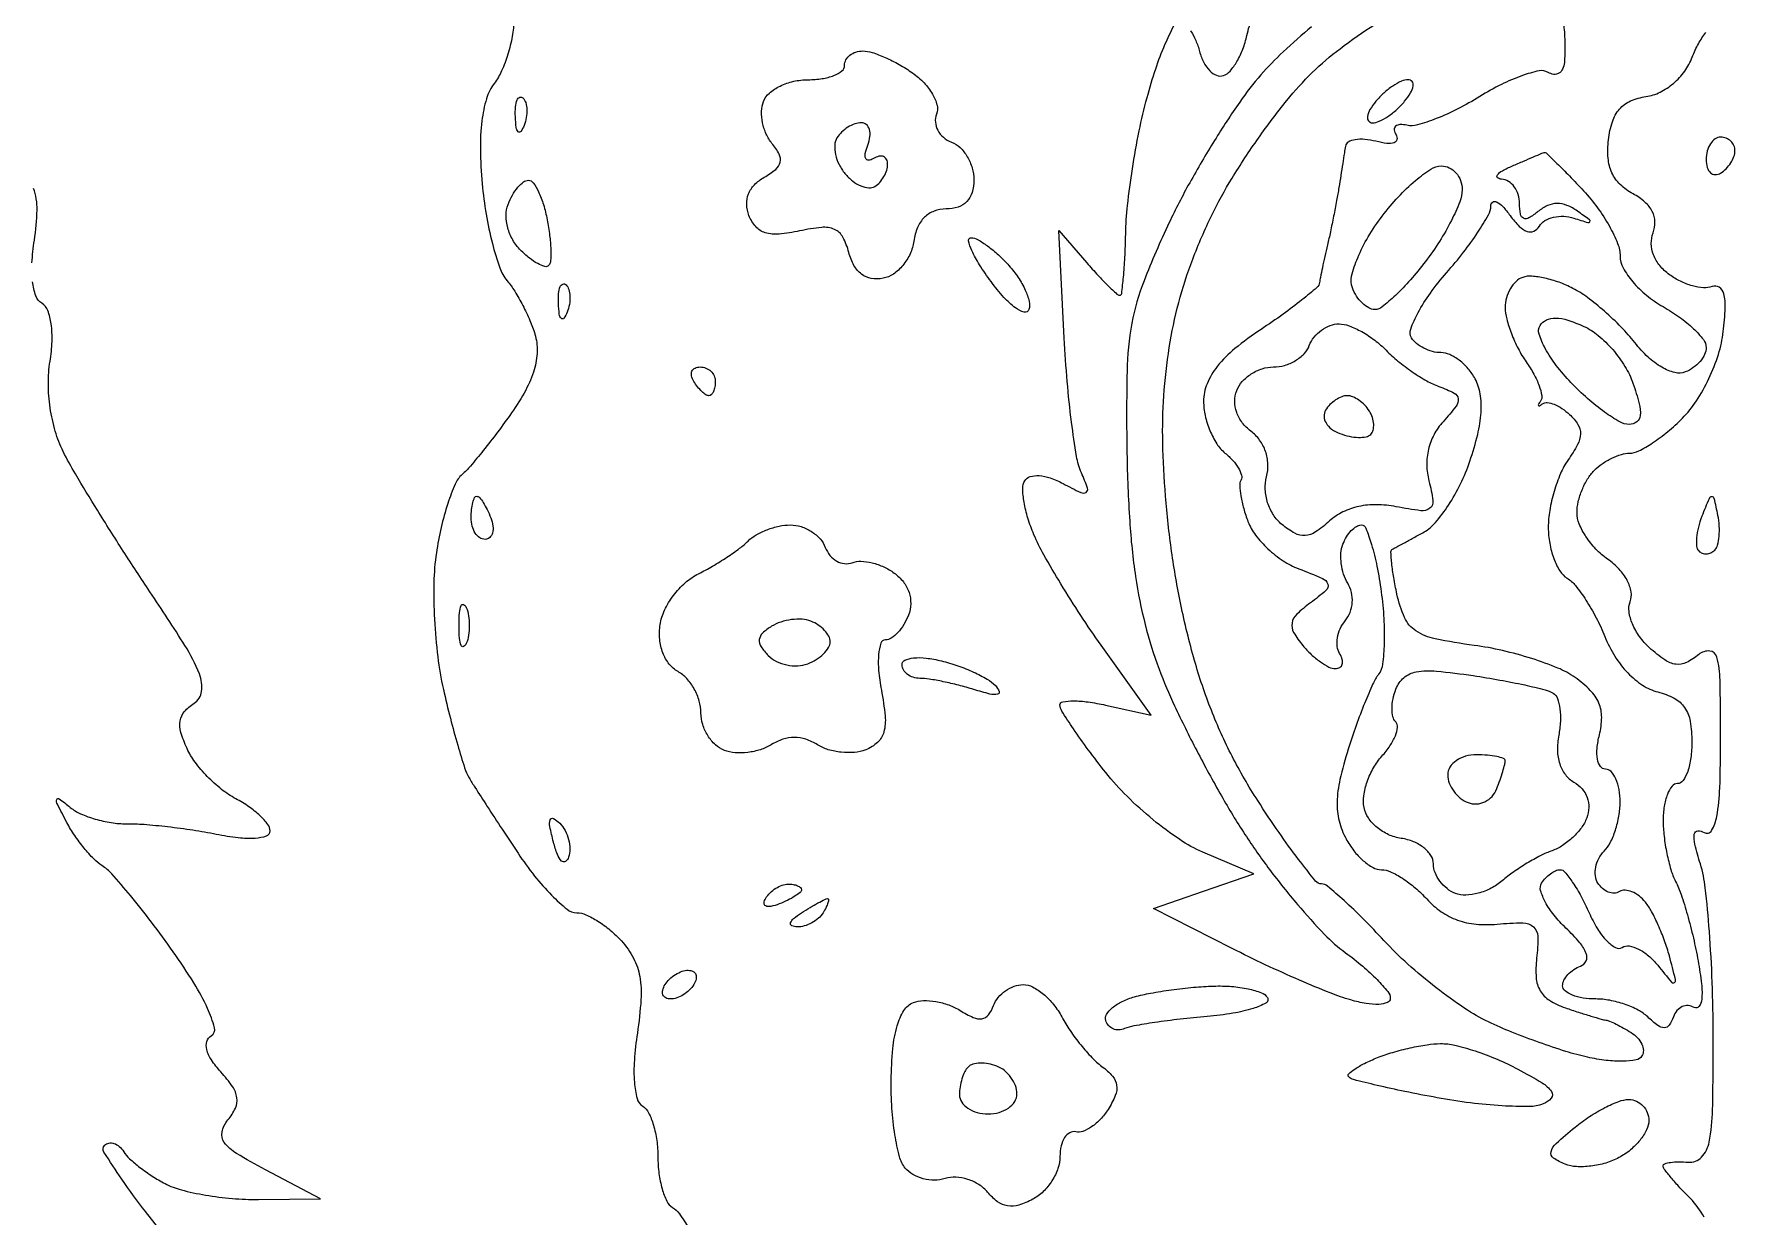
# Model space of a CAD drawing. Extents: x 0 to 102, y 0 to 135.
# Drawn here: x 61.47 to 71.49, y 63.18 to 70.15 of the extents above; entities that cross this region are included whole.
import ezdxf

# ---------------------------------------------------------------- set-up
doc = ezdxf.new("R2010")
doc.units = 0
doc.header["$MEASUREMENT"] = 0

msp = doc.modelspace()

# ---------------------------------------------------------------- linework, layer by layer
for points in [[(68.280007, 70.167281, -0.048686), (68.310579, 70.111431, -0.036959), (68.333192, 70.045341, 0.054313), (68.357491, 69.981616, 0.077463), (68.39298, 69.932679, 0.100703), (68.43362, 69.905585, 0.178967), (68.473322, 69.90427, 0.134052), (68.512852, 69.930601, 0.046617), (68.55317, 69.986657, 0.042263), (68.588125, 70.059787, 0.038007), (68.611773, 70.140379, -0.052509), (68.646582, 70.247433, -0.012795)], [(64.293309, 70.232056, -0.041367), (64.28409, 70.134904, -0.030196), (64.25855, 70.029479, -0.030757), (64.221852, 69.931845, -0.05715), (64.178759, 69.859169, 0.09042), (64.132364, 69.767618, 0.042148), (64.105252, 69.636858, 0.033853), (64.096492, 69.470222, 0.018815), (64.107231, 69.266969, 0.019208), (64.130498, 69.087352, 0.021043), (64.167003, 68.915504, 0.021036), (64.210309, 68.772191, 0.090938), (64.254074, 68.6952, -0.035724), (64.299008, 68.633164, -0.018883), (64.346059, 68.550542, -0.018696), (64.38804, 68.461951, -0.027388), (64.417643, 68.380948, -0.082139), (64.430949, 68.280502, -0.06428), (64.413339, 68.171785, -0.052285), (64.363475, 68.051657, -0.028941), (64.279599, 67.916613, -0.007659), (64.197885, 67.804297, -0.007933), (64.113698, 67.695859, -0.007705), (64.037934, 67.604328, -0.033617), (63.988799, 67.554065, 0.108788), (63.948262, 67.497824, 0.022574), (63.90477, 67.383205, 0.022719), (63.865584, 67.242762, 0.019721), (63.83713, 67.092568, 0.032384), (63.822585, 66.917832, 0.017385), (63.826148, 66.701409, 0.017244), (63.845168, 66.480058, 0.025802), (63.878341, 66.288868, 0.006783), (63.919541, 66.11826, 0.008209), (63.96298, 65.95941, 0.007114), (64.003528, 65.827198, 0.05449), (64.03001, 65.768005, 0.01012), (64.063887, 65.712725, 0.001389), (64.137146, 65.599135, 0.001595), (64.224735, 65.465089, 0.001348), (64.318211, 65.323855, 0.020656), (64.415952, 65.189425, 0.027208), (64.516383, 65.075923, 0.026803), (64.607169, 64.993289, 0.1729), (64.664649, 64.9728, -0.104664), (64.718307, 64.961444, -0.036473), (64.788359, 64.924074, -0.034322), (64.86173, 64.8704, -0.033772), (64.927492, 64.806924, -0.061848), (64.998626, 64.705585, -0.079544), (65.035431, 64.598039, -0.059607), (65.042518, 64.46163, -0.020424), (65.021145, 64.264525, 0.019417), (65.00347, 64.104519, 0.036441), (65.003685, 63.974471, 0.045256), (65.019599, 63.878878, 0.19279), (65.053341, 63.833208, -0.140828), (65.087489, 63.795615, -0.042269), (65.115956, 63.72289, -0.038664), (65.135466, 63.631948, -0.033522), (65.142, 63.5346, 0.032498), (65.148326, 63.437377, 0.037928), (65.167228, 63.346815, 0.041365), (65.194787, 63.274534, 0.143543), (65.227882, 63.237708, -0.09975), (65.268503, 63.199681, -0.019169), (65.324168, 63.114942, -0.019725)], [(68.992791, 70.191042, 0.015073), (68.825959, 70.043931, 0.024369), (68.694336, 69.907991, 0.028773), (68.569287, 69.747863, 0.012472), (68.420986, 69.521769, 0.012294), (68.274809, 69.272858, 0.015973), (68.153983, 69.037607, 0.017076), (68.005799, 68.695152, 0.048276), (67.934434, 68.44486, 0.040361), (67.905854, 68.161725, 0.009225), (67.905145, 67.68, 0.011659), (67.921303, 67.279211, 0.021123), (67.955973, 66.952897, 0.024843), (68.01246, 66.671004, 0.028017), (68.094987, 66.407453, 0.019765), (68.185919, 66.191782, 0.010096), (68.31606, 65.928264, 0.010016), (68.461315, 65.661707, 0.014814), (68.600148, 65.434553, 0.016757), (68.745446, 65.22743, 0.014878), (68.909953, 65.021906, 0.015108), (69.069113, 64.845825, 0.043571), (69.192855, 64.737617, -0.017473), (69.293864, 64.658186, -0.023509), (69.379125, 64.579021, -0.021751), (69.442154, 64.508868, -0.173835), (69.4566, 64.468573, -0.31251), (69.439495, 64.443878, -0.080111), (69.389218, 64.433721, -0.052202), (69.314226, 64.438591, -0.027542), (69.223171, 64.459358, -0.025269), (69.102855, 64.500546, -0.007339), (68.921858, 64.576012, -0.007358), (68.720187, 64.667146, -0.007802), (68.525221, 64.762469), (68.0607, 64.998633), (68.3568, 65.100781), (68.6529, 65.202928), (68.351385, 65.330773, -0.048082), (68.216569, 65.40392, -0.02338), (68.059264, 65.521031, -0.022943), (67.905601, 65.659264, -0.030629), (67.780335, 65.798933, -0.007715), (67.677072, 65.933529, -0.011021), (67.589976, 66.056318, -0.007163), (67.521379, 66.160885, -0.142518), (67.5108, 66.197246, -0.369862), (67.527031, 66.216187, -0.039323), (67.589605, 66.220899, -0.033731), (67.6762, 66.21475, -0.019474), (67.779073, 66.196321), (68.047346, 66.137399), (67.75344, 66.549149, -0.009601), (67.633412, 66.72432, -0.008643), (67.515805, 66.910151, -0.008697), (67.416138, 67.080428, -0.026898), (67.357192, 67.19989, -0.026798), (67.32158, 67.297141, -0.032379), (67.299163, 67.391732, -0.034146), (67.291162, 67.471714, -0.147304), (67.303359, 67.517368, -0.182644), (67.335595, 67.542176, -0.091826), (67.387372, 67.547972, -0.066653), (67.453827, 67.53417, -0.038397), (67.528762, 67.501187, 0.010004), (67.633006, 67.448052, 0.250028), (67.664105, 67.449254, 0.361771), (67.673007, 67.4738, 0.015958), (67.637002, 67.564408, -0.061672), (67.608425, 67.661241, -0.00924), (67.579004, 67.862304, -0.010264), (67.553398, 68.102296, -0.008695), (67.535968, 68.3568), (67.503589, 68.9913), (67.668805, 68.80095, 0.008033), (67.734198, 68.72801, 0.011956), (67.793931, 68.666515, 0.0071), (67.845416, 68.617404, 0.189111), (67.862761, 68.6106, 0.379166), (67.874461, 68.620962, 0.00604), (67.884889, 68.716218, 0.012415), (67.893276, 68.83229, 0.007493), (67.897733, 68.97015, -0.023212), (67.908544, 69.139505, -0.011266), (67.93725, 69.354551, -0.011148), (67.977257, 69.577542, -0.015773), (68.023504, 69.77385, -0.014261), (68.074563, 69.944065, -0.02204), (68.129224, 70.087531, -0.017925), (68.181429, 70.197296, -0.279723)], [(70.478115, 70.19685, -0.017802), (70.482664, 70.148358, -0.010202), (70.484869, 70.089633, -0.010182), (70.484677, 70.030431, -0.016669), (70.481824, 69.980357, -0.087443), (70.471457, 69.942115, -0.149276), (70.44944, 69.917784, -0.164196), (70.419251, 69.911241, -0.110829), (70.385657, 69.922854, 0.194287), (70.333311, 69.931827, 0.031548), (70.23208, 69.903037, 0.030818), (70.111004, 69.851593, 0.022745), (69.983807, 69.780632, -0.020337), (69.85456, 69.707709, -0.024385), (69.727281, 69.650217, -0.024185), (69.617297, 69.612896, -0.126248), (69.55386, 69.611144, 0.060721), (69.51362, 69.615273, 0.178998), (69.488132, 69.605291, 0.247187), (69.480169, 69.584047, 0.107292), (69.490527, 69.554748, -0.190357), (69.495561, 69.526665, -0.271573), (69.47909, 69.508232, -0.109452), (69.436511, 69.504252, -0.032747), (69.372117, 69.516657, 0.040395), (69.306481, 69.528264, 0.063621), (69.249365, 69.526391, 0.088414), (69.208945, 69.512264, 0.232033), (69.192003, 69.487617, -0.001921), (69.186087, 69.448487, -0.000511), (69.176349, 69.386134, -0.000518), (69.165131, 69.315256, -0.000534), (69.153876, 69.2451, -0.005734), (69.140527, 69.168081, -0.003331), (69.122823, 69.0759, -0.003329), (69.103847, 68.983733, -0.005607), (69.086545, 68.9067, 0.002976), (69.070757, 68.838093, 0.003337), (69.056394, 68.771866, 0.003067), (69.044889, 68.715331, 0.017819), (69.040073, 68.685292, -0.186395), (69.024288, 68.655834, -0.008784), (68.936096, 68.582637, -0.013465), (68.82533, 68.498737, -0.009181), (68.6952, 68.409142, 0.024943), (68.54122, 68.295813, 0.053229), (68.437435, 68.190919, 0.070706), (68.37736, 68.088983, 0.098156), (68.3568, 67.985258, 0.055011), (68.366095, 67.901033, 0.043138), (68.393803, 67.81334, 0.044432), (68.434508, 67.735359, 0.077201), (68.482769, 67.680773, -0.035504), (68.528694, 67.636798, -0.04956), (68.5625, 67.591116, -0.060436), (68.580561, 67.550377, -0.20919), (68.577302, 67.522364, 0.147196), (68.569487, 67.489865, 0.027269), (68.576367, 67.428046, 0.027156), (68.59285, 67.354217, 0.021839), (68.618262, 67.27692, 0.072713), (68.662447, 67.197268, 0.042602), (68.735865, 67.116343, 0.041612), (68.825011, 67.046342, 0.054849), (68.916951, 66.999302, -0.01091), (69.056854, 66.942588, -0.211501), (69.087886, 66.909076, -0.305821), (69.077706, 66.871333, -0.020601), (68.985866, 66.798188, 0.032426), (68.905235, 66.730795, 0.159977), (68.877601, 66.679298, 0.177155), (68.887306, 66.624552, 0.041678), (68.941402, 66.547055, 0.031445), (68.990456, 66.494987, 0.034067), (69.044424, 66.450966, 0.036311), (69.09543, 66.420146, 0.118281), (69.133552, 66.411, 0.136853), (69.159215, 66.418158, 0.190885), (69.173479, 66.43694, 0.140378), (69.173289, 66.465499, 0.067102), (69.15821, 66.499306, -0.110802), (69.143832, 66.540891, -0.069781), (69.145234, 66.592481, -0.0647), (69.161479, 66.6458, -0.067044), (69.190677, 66.692493, 0.081732), (69.219897, 66.742405, 0.074724), (69.232755, 66.80063, 0.074622), (69.227937, 66.860135, 0.081132), (69.205788, 66.913766, -0.061482), (69.181474, 66.966675, -0.046273), (69.16777, 67.029284, -0.047178), (69.16598, 67.091627, -0.07535), (69.177378, 67.143578, -0.045855), (69.198772, 67.18697, -0.052358), (69.226932, 67.223682, -0.059768), (69.257263, 67.248842, -0.144255), (69.284952, 67.257, -0.308768), (69.312722, 67.238044, -0.020355), (69.346014, 67.141531, -0.023806), (69.377601, 67.014579, -0.015011), (69.40288, 66.863914, -0.018897), (69.418417, 66.706571, -0.023159), (69.420534, 66.558871, -0.022512), (69.411127, 66.436943, -0.130097), (69.387318, 66.377464, 0.053586), (69.353889, 66.320726, 0.009988), (69.306154, 66.209495, 0.010598), (69.255486, 66.076585, 0.009505), (69.208527, 65.93676, 0.019823), (69.159925, 65.757924, 0.050676), (69.143281, 65.624869, 0.066482), (69.155455, 65.514211, 0.062342), (69.196265, 65.40801, 0.043694), (69.241611, 65.338606, 0.046853), (69.297384, 65.279889, 0.051917), (69.354741, 65.239483, 0.128191), (69.404165, 65.2266, -0.108435), (69.457414, 65.214914, -0.035426), (69.528272, 65.17594, -0.033382), (69.603151, 65.120138, -0.032025), (69.671051, 65.054139, 0.057485), (69.756148, 64.979444, 0.065806), (69.85239, 64.930056, 0.06291), (69.961813, 64.905926, 0.046385), (70.086013, 64.906089, -0.021444), (70.236954, 64.913814, -0.182128), (70.299582, 64.890807, -0.215717), (70.325608, 64.834578, -0.031144), (70.318655, 64.705168, 0.045459), (70.315811, 64.591889, 0.115383), (70.33963, 64.513645, 0.123662), (70.394371, 64.457343, 0.05629), (70.487855, 64.413227, 0.003776), (70.565792, 64.38732, 0.004762), (70.638314, 64.364582, 0.003815), (70.699398, 64.346574, 0.037722), (70.7256, 64.341163, -0.068533), (70.748463, 64.334957, -0.013736), (70.786944, 64.317336, -0.014279), (70.830913, 64.294141, -0.012898), (70.87503, 64.267709, -0.062861), (70.912766, 64.236492, -0.080249), (70.937992, 64.199137, -0.096915), (70.947184, 64.161669, -0.15137), (70.938931, 64.129762, -0.212805), (70.904889, 64.106579, -0.038759), (70.827116, 64.098695, -0.035707), (70.72812, 64.103433, -0.02566), (70.618991, 64.122224, -0.019972), (70.490985, 64.156518, -0.010214), (70.333203, 64.209179, -0.010133), (70.172611, 64.270144, -0.014996), (70.034667, 64.330604, -0.036944), (69.894864, 64.410079, -0.01757), (69.726988, 64.531431, -0.017308), (69.559569, 64.671207, -0.023491), (69.419217, 64.809288, 0.008954), (69.296912, 64.936818, 0.013012), (69.18417, 65.044483, 0.008556), (69.087294, 65.129321, 0.174181), (69.05134, 65.14274, -0.223019), (69.016797, 65.159476, -0.006845), (68.916221, 65.287192, -0.012252), (68.800978, 65.445623, -0.008027), (68.675671, 65.633453, -0.024278), (68.524856, 65.894597, -0.025363), (68.402462, 66.165418, -0.024144), (68.303322, 66.459195, -0.018317), (68.222297, 66.789488, -0.016376), (68.168592, 67.100154, -0.014388), (68.132565, 67.427377, -0.014798), (68.116356, 67.743134, -0.022336), (68.12268, 68.018412, -0.022164), (68.154517, 68.301587, -0.025848), (68.210403, 68.566436, -0.025944), (68.293103, 68.823264, -0.022641), (68.405318, 69.082387, -0.024065), (68.524208, 69.298949, -0.015984), (68.680053, 69.535703, -0.016105), (68.846511, 69.756345, -0.030007), (68.997232, 69.9219, -0.030939), (69.160484, 70.062336, -0.02014), (69.364649, 70.204508, -0.020263)], [(71.305163, 63.179637, 0.075955), (71.224206, 63.289794, -0.009556), (71.16283, 63.353562, -0.013658), (71.111061, 63.412604, -0.009515), (71.070689, 63.463195, -0.165098), (71.064, 63.4829, -0.329506), (71.072917, 63.494962, -0.038942), (71.10749, 63.502684, -0.034454), (71.155297, 63.506181, -0.020837), (71.21205, 63.50405, 0.227439), (71.289585, 63.533951, 0.14145), (71.334986, 63.622358, 0.043906), (71.355284, 63.813799, 0.004877), (71.358856, 64.2537, 0.008793), (71.352908, 64.563187, 0.009585), (71.336081, 64.863486, 0.009123), (71.312091, 65.119615, 0.045888), (71.283068, 65.260368, -0.013526), (71.251145, 65.376616, -0.090543), (71.247544, 65.436193, -0.359886), (71.267471, 65.45512, -0.156848), (71.305462, 65.445726, 0.422644), (71.349465, 65.456782, 0.087644), (71.379961, 65.540317, 0.035457), (71.397652, 65.7093, 0.008357), (71.4024, 65.993366, 0.004952), (71.398929, 66.343822, 0.057885), (71.380489, 66.479128, 0.319589), (71.33845, 66.514613, 0.19624), (71.273913, 66.494283, -0.058406), (71.200644, 66.446693, -0.15008), (71.138958, 66.436647, -0.119593), (71.07326, 66.462475, -0.030745), (70.983518, 66.534173, -0.052834), (70.925139, 66.599452, -0.056341), (70.883188, 66.674183, -0.063149), (70.862893, 66.746713, -0.128985), (70.869327, 66.805044, 0.135721), (70.874955, 66.863112, 0.07852), (70.852069, 66.929947, 0.066361), (70.804249, 66.997052, 0.052075), (70.736722, 67.055692, -0.049304), (70.667737, 67.114932, -0.045109), (70.609369, 67.188216, -0.048032), (70.569379, 67.263841, -0.09792), (70.5564, 67.329477, -0.057926), (70.563828, 67.39338, -0.038941), (70.586222, 67.463458, -0.039075), (70.619039, 67.528832, -0.060585), (70.65792, 67.57848, -0.045622), (70.704593, 67.617333, -0.037097), (70.760796, 67.650179, -0.038447), (70.817593, 67.672724, -0.075395), (70.865575, 67.68, 0.118612), (70.919647, 67.69301, 0.027666), (71.000861, 67.740329, 0.027014), (71.090668, 67.806761, 0.023627), (71.177084, 67.885375, 0.051803), (71.259949, 67.987452, 0.034305), (71.333682, 68.119335, 0.034048), (71.389419, 68.261712, 0.047246), (71.418051, 68.395626, 0.017449), (71.429442, 68.535388, 0.072957), (71.421104, 68.619144, 0.190617), (71.394, 68.656982, 0.239132), (71.351645, 68.661362, -0.111203), (71.301899, 68.654102, -0.048656), (71.235878, 68.665695, -0.044886), (71.165282, 68.69233, -0.045254), (71.100777, 68.731077, -0.064377), (71.04427, 68.784779, -0.077972), (71.007554, 68.847927, -0.085393), (70.994044, 68.914357, -0.099496), (71.004804, 68.977776, 0.10018), (71.015685, 69.042439, 0.111165), (70.999767, 69.103655, 0.095031), (70.956179, 69.159206, 0.056208), (70.886579, 69.2072, -0.069037), (70.810899, 69.262293, -0.094474), (70.762364, 69.330958, -0.086486), (70.739882, 69.417427, -0.049251), (70.74168, 69.52574, -0.04973), (70.764869, 69.632237, -0.100688), (70.806907, 69.706608, -0.110629), (70.871632, 69.754324, -0.068626), (70.962808, 69.780331, 0.079995), (71.045573, 69.805977, 0.061553), (71.12464, 69.858127, 0.059778), (71.190814, 69.929825, 0.065749), (71.235664, 70.012981, -0.034517), (71.271876, 70.091457, -0.043845), (71.316181, 70.157776, -0.050091)], [(61.454927, 68.801, -0.025475), (61.469261, 68.933665, 0.034939), (61.485184, 69.112688, 0.09145), (61.464251, 69.239557, 0.080982)], [(62.301951, 62.995399, -0.009589), (62.125089, 63.212176, -0.015677), (61.984656, 63.403248, -0.009458), (61.879056, 63.563188, -0.350935), (61.883551, 63.603751, -0.153297), (61.90832, 63.616683, -0.126455), (61.938163, 63.614452, -0.100032), (61.968807, 63.596677, -0.067579), (61.99525, 63.565965, 0.063301), (62.030333, 63.524508, 0.021277), (62.091094, 63.473382, 0.020779), (62.163829, 63.421961, 0.022336), (62.238888, 63.378065, 0.057618), (62.334927, 63.340881, 0.021461), (62.476647, 63.31047, 0.020929), (62.635447, 63.290255, 0.023755), (62.788788, 63.284539), (63.1539, 63.288278), (62.830561, 63.458884, -0.0146), (62.66041, 63.555115, -0.09586), (62.588069, 63.620514, -0.219497), (62.574811, 63.681965, -0.11882), (62.609587, 63.752832, 0.064745), (62.653503, 63.822351, 0.146205), (62.662339, 63.883395, 0.115234), (62.636489, 63.948865, 0.032524), (62.567865, 64.035388, -0.035182), (62.512229, 64.106306, -0.084127), (62.484614, 64.166992, -0.137602), (62.485296, 64.21466, -0.184405), (62.511307, 64.248699, 0.332674), (62.529953, 64.296081, 0.039676), (62.489201, 64.408871, 0.032255), (62.408627, 64.559744, 0.015288), (62.286735, 64.743547, 0.008291), (62.159375, 64.917226, 0.010247), (62.034799, 65.074532, 0.008772), (61.925688, 65.20203, 0.071786), (61.867354, 65.251373, -0.059055), (61.81924, 65.290021, -0.023119), (61.762363, 65.353595, -0.022499), (61.706553, 65.428766, -0.026033), (61.660587, 65.505173, -0.0047), (61.60451, 65.61285, -0.175349), (61.601165, 65.639778, -0.541429), (61.615002, 65.644903, -0.012526), (61.680699, 65.593619, 0.067904), (61.741653, 65.556058, 0.033509), (61.827295, 65.524829, 0.032494), (61.922049, 65.503868, 0.040706), (62.0118, 65.497452, -0.022063), (62.115008, 65.493928, -0.009078), (62.254364, 65.480452, -0.008961), (62.403597, 65.460565, -0.011372), (62.54055, 65.436613, 0.020003), (62.670051, 65.416261, 0.043498), (62.770555, 65.413352, 0.065422), (62.836822, 65.426004, 0.323494), (62.8578, 65.455035, 0.166335), (62.844638, 65.493504, 0.039578), (62.798417, 65.544286, 0.036435), (62.733032, 65.597206, 0.029056), (62.655645, 65.644599, -0.045544), (62.572001, 65.699689, -0.031359), (62.487844, 65.77594, -0.031699), (62.415543, 65.860299, -0.054473), (62.368286, 65.939791, -0.036071), (62.332829, 66.035316, -0.110029), (62.328422, 66.103941, -0.139973), (62.353503, 66.158174, -0.074318), (62.41003, 66.206869, 0.225279), (62.454463, 66.276978, 0.125296), (62.441318, 66.37947, 0.04654), (62.356215, 66.54706, 0.006955), (62.149862, 66.864236, -0.004535), (61.992588, 67.103435, -0.004574), (61.840134, 67.344768, -0.004465), (61.711147, 67.557371, -0.018418), (61.639078, 67.689426, -0.045323), (61.592362, 67.809106, -0.034137), (61.562445, 67.947216, -0.033917), (61.551445, 68.08929, -0.042609), (61.561429, 68.220907, 0.030235), (61.573247, 68.338196, 0.044973), (61.568102, 68.441194, 0.05439), (61.548004, 68.520409, 0.166534), (61.513341, 68.562651, -0.171052), (61.4777, 68.606869, -0.055386), (61.458347, 68.689928, -0.043763)]]:
    msp.add_lwpolyline(points, format="xyb")
for points in [[(66.349876, 70.0488, -0.079234), (66.403833, 70.040196, -0.024913), (66.480396, 70.010843, -0.024189), (66.563868, 69.969041, -0.024597), (66.642432, 69.919585, -0.049423), (66.709771, 69.861731, -0.059244), (66.759909, 69.794937, -0.069667), (66.786454, 69.729701, -0.154651), (66.783294, 69.676702, 0.115168), (66.776778, 69.62946, 0.10042), (66.791194, 69.581571, 0.093475), (66.824426, 69.540392, 0.084951), (66.871438, 69.512472, -0.101017), (66.921822, 69.480337, -0.066816), (66.964495, 69.42628, -0.063427), (66.993358, 69.359533, -0.070479), (67.0032, 69.290055, -0.069669), (66.992767, 69.215543, -0.121011), (66.961951, 69.161606, -0.125453), (66.910577, 69.129306, -0.078074), (66.839884, 69.1182, 0.089066), (66.768903, 69.105455, 0.107359), (66.711947, 69.06901, 0.098114), (66.671737, 69.009225, 0.063775), (66.649534, 68.928714, -0.071712), (66.627678, 68.854084, -0.065881), (66.58519, 68.786262, -0.069673), (66.529365, 68.735242, -0.1036), (66.468454, 68.709856, -0.089949), (66.399257, 68.709234, -0.119216), (66.341642, 68.73412, -0.106566), (66.29735, 68.785295, -0.061406), (66.267111, 68.861349, 0.058477), (66.231572, 68.952274, 0.168395), (66.182617, 68.997672, 0.129329), (66.106986, 69.009631, 0.028958), (65.976937, 68.98887, -0.030909), (65.856018, 68.97005, -0.09733), (65.774719, 68.978325, -0.137413), (65.718739, 69.014096, -0.090916), (65.67876, 69.079635, -0.083004), (65.665324, 69.145655, -0.103646), (65.67597, 69.207161, -0.09962), (65.710973, 69.260992, -0.071488), (65.768121, 69.304702, 0.043301), (65.836021, 69.350832, 0.166982), (65.862572, 69.393504, 0.179829), (65.856297, 69.441435, 0.051718), (65.814026, 69.504652, -0.068868), (65.779901, 69.559668, -0.054882), (65.758706, 69.626284, -0.056282), (65.752885, 69.693863, -0.085179), (65.76438, 69.751623, -0.124419), (65.798911, 69.800613, -0.064283), (65.861972, 69.842007, -0.057784), (65.942092, 69.870082, -0.055457), (66.027645, 69.8796, 0.037645), (66.109656, 69.885783, 0.056489), (66.178892, 69.904451, 0.074175), (66.226179, 69.931797, 0.228458), (66.2418, 69.9642, -0.126912), (66.250123, 69.996464, -0.100763), (66.273547, 70.023949, -0.089688), (66.308587, 70.042425, -0.07674)], [(69.561918, 69.8796, 0.108636), (69.522116, 69.870849, 0.039072), (69.471232, 69.842323, 0.036518), (69.418546, 69.801259, 0.035768), (69.372, 69.7527, 0.037052), (69.336929, 69.703435, 0.095981), (69.321913, 69.662704, 0.208269), (69.328447, 69.63699, 0.231849), (69.351282, 69.6258, 0.108636), (69.391084, 69.634551, 0.039072), (69.441968, 69.663077, 0.036518), (69.494654, 69.704141, 0.035768), (69.5412, 69.7527, 0.037052), (69.576271, 69.801965, 0.095981), (69.591287, 69.842696, 0.208269), (69.584753, 69.86841, 0.231849)], [(64.347113, 69.772087, -0.126455), (64.363461, 69.744429, -0.060344), (64.370158, 69.703372, -0.05415), (64.366992, 69.656203, -0.051402), (64.353791, 69.609938, -0.054073), (64.335048, 69.574687, -0.470617), (64.31963, 69.573228, -0.168741), (64.307674, 69.597911, -0.018894), (64.302679, 69.66105, -0.028489), (64.303609, 69.719947, -0.077125), (64.312976, 69.760554, -0.208169), (64.328597, 69.775997, -0.296942)], [(66.340444, 69.6258, 0.084952), (66.302495, 69.619305, 0.053421), (66.261797, 69.59986, 0.051822), (66.22466, 69.571273, 0.064501), (66.19721, 69.537494, 0.126035), (66.183829, 69.494668, 0.067904), (66.188472, 69.439213, 0.060791), (66.209365, 69.380254, 0.057748), (66.244103, 69.326926, 0.052347), (66.288479, 69.283595, 0.065773), (66.3378, 69.254196, 0.079511), (66.384323, 69.242442, 0.161985), (66.420586, 69.251024, 0.071561), (66.449284, 69.275023, 0.052871), (66.473565, 69.308618, 0.053302), (66.490059, 69.34619, 0.076944), (66.4956, 69.381986, 0.11601), (66.488989, 69.410094, 0.185558), (66.471033, 69.426551, 0.155631), (66.443944, 69.428346, 0.077892), (66.411969, 69.414899, -0.1144), (66.383426, 69.405257, -0.32948), (66.366527, 69.415355, -0.155351), (66.36389, 69.445457, -0.036408), (66.37872, 69.494506, 0.058803), (66.391497, 69.544767, 0.104158), (66.388259, 69.587232, 0.149288), (66.369994, 69.615108, 0.175353)], [(71.4024, 69.5412, 0.153634), (71.370135, 69.531046, 0.097988), (71.342651, 69.502456, 0.080552), (71.324106, 69.459738, 0.062283), (71.3178, 69.409307, 0.066118), (71.323998, 69.362639, 0.138808), (71.342651, 69.331517, 0.191142), (71.370282, 69.320568, 0.139169), (71.4024, 69.3297, 0.06081), (71.434761, 69.355605, 0.051032), (71.462149, 69.390011, 0.053229), (71.480799, 69.427281, 0.089642), (71.487, 69.461593, 0.105429), (71.480523, 69.491967, 0.099231), (71.462149, 69.517815, 0.096318), (71.434695, 69.535141, 0.092995)], [(70.362626, 69.450654, -0.277509), (70.374432, 69.448042, -0.002851), (70.438279, 69.386766, -0.008099), (70.511606, 69.313242, -0.005046), (70.595276, 69.224814, -0.029607), (70.677529, 69.124844, -0.029939), (70.747066, 69.016216, -0.031376), (70.795712, 68.914689, -0.096319), (70.8102, 68.84018, 0.127593), (70.828062, 68.771323, 0.049669), (70.884597, 68.689896, 0.044996), (70.966566, 68.609659, 0.041888), (71.063465, 68.543215, -0.026682), (71.160465, 68.480948, -0.033791), (71.242491, 68.413029, -0.035938), (71.300965, 68.348963, -0.167137), (71.317265, 68.302401, -0.112238), (71.308291, 68.261889, -0.066519), (71.28128, 68.220154, -0.061337), (71.241303, 68.183575, -0.063112), (71.194012, 68.158201, -0.155189), (71.132366, 68.154591, -0.069466), (71.056364, 68.185668, -0.056037), (70.974917, 68.246158, -0.038397), (70.89692, 68.331019, 0.026707), (70.816563, 68.422655, 0.019493), (70.718249, 68.515817, 0.019794), (70.617839, 68.597004, 0.040465), (70.53204, 68.650731, 0.032708), (70.451091, 68.686221, 0.032858), (70.366327, 68.710788, 0.034737), (70.289863, 68.722107, 0.100149), (70.236932, 68.715611, 0.111024), (70.197347, 68.691726, 0.070002), (70.163813, 68.649136, 0.064877), (70.141136, 68.595145, 0.067117), (70.1334, 68.537774, 0.064117), (70.142087, 68.470312, 0.028278), (70.169799, 68.384582, 0.027417), (70.20988, 68.29579, 0.033056), (70.257313, 68.217537, -0.027247), (70.30189, 68.145885, -0.037528), (70.333279, 68.076904, -0.041497), (70.349199, 68.019167, -0.20808), (70.341913, 67.987213, 0.019852), (70.328909, 67.967991, 0.307349), (70.329222, 67.960422, 0.384234), (70.335762, 67.9591, 0.023313), (70.353915, 67.971015, -0.189474), (70.381306, 67.978095, -0.064547), (70.421829, 67.967727, -0.053147), (70.468008, 67.943357, -0.039843), (70.513054, 67.907565, -0.064215), (70.561886, 67.848575, -0.150343), (70.576715, 67.793885, -0.114967), (70.55969, 67.730554, -0.029833), (70.504039, 67.640026, 0.051823), (70.459244, 67.55943, 0.029495), (70.421522, 67.454382, 0.029165), (70.395726, 67.342943, 0.042315), (70.3872, 67.24238, 0.043834), (70.395395, 67.149084, 0.045041), (70.419723, 67.059524, 0.049225), (70.455424, 66.986299, 0.118117), (70.497918, 66.943954, -0.087553), (70.547952, 66.89979, -0.02476), (70.608863, 66.815091, -0.024143), (70.669306, 66.710901, -0.023385), (70.720127, 66.600274, 0.043658), (70.779619, 66.483486, 0.051261), (70.85584, 66.385446, 0.056576), (70.942345, 66.313393, 0.084089), (71.032409, 66.273853, -0.060713), (71.129526, 66.236499, -0.121786), (71.190333, 66.18199, -0.108126), (71.223018, 66.10067, -0.041712), (71.2332, 65.978829, -0.03284), (71.227039, 65.885122, -0.050453), (71.208349, 65.80606, -0.065225), (71.181083, 65.75147, -0.249309), (71.1486, 65.7342, 0.230594), (71.11619, 65.718413, 0.073287), (71.088851, 65.670438, 0.055859), (71.070181, 65.600265, 0.037126), (71.064, 65.517138, 0.0287), (71.069374, 65.423596, 0.021699), (71.08558, 65.321982, 0.022114), (71.109254, 65.227605, 0.046545), (71.137465, 65.157588, -0.03843), (71.169681, 65.081222, -0.011734), (71.20663, 64.961318, -0.011671), (71.241843, 64.824622, -0.012503), (71.26976, 64.689522, -0.015581), (71.289931, 64.55387, -0.05091), (71.291265, 64.463254, -0.140661), (71.274875, 64.420555, -0.387398), (71.245821, 64.4151, 0.120749), (71.211251, 64.426297, 0.125181), (71.175923, 64.420009, 0.113162), (71.145258, 64.396668, 0.086096), (71.124101, 64.359977, -0.061551), (71.099109, 64.31129, -0.247399), (71.070524, 64.296097, -0.164896), (71.03291, 64.308702, -0.026524), (70.973055, 64.35945, 0.069026), (70.916074, 64.399995, 0.037155), (70.83673, 64.434136, 0.036167), (70.749103, 64.457424, 0.046898), (70.66638, 64.4652, -0.037989), (70.591866, 64.47087, -0.056905), (70.528958, 64.48798, -0.074755), (70.486019, 64.513052, -0.227054), (70.4718, 64.54275, -0.118546), (70.479623, 64.575283, -0.066634), (70.502864, 64.608889, -0.060587), (70.537114, 64.638425, -0.060016), (70.57755, 64.659003, 0.202423), (70.609754, 64.689021, 0.200133), (70.610904, 64.733224, 0.086497), (70.572857, 64.796464, 0.022674), (70.491074, 64.882596, -0.032276), (70.421069, 64.959216, -0.045007), (70.369758, 65.036545, -0.053291), (70.342137, 65.103856, -0.212226), (70.348017, 65.147043, -0.048691), (70.371195, 65.177477, -0.047101), (70.40006, 65.20323, -0.050896), (70.43, 65.220879, -0.108153), (70.456141, 65.2266, -0.223675), (70.485242, 65.212896, -0.0243), (70.530841, 65.151905, -0.026065), (70.580243, 65.06973, -0.018114), (70.627651, 64.972321, 0.033125), (70.676794, 64.878601, 0.054376), (70.731503, 64.807791, 0.075675), (70.783145, 64.768265, 0.270251), (70.823132, 64.769292, -0.181754), (70.86414, 64.777349, -0.075598), (70.918608, 64.75951, -0.061003), (70.977507, 64.720137, -0.045845), (71.031709, 64.664022, 0.00418), (71.113632, 64.563702, 0.409052), (71.130302, 64.562011, 0.294582), (71.136617, 64.580919, 0.003197), (71.100326, 64.719, 0.021174), (71.072341, 64.807661, 0.017722), (71.03542, 64.899162, 0.018087), (70.99563, 64.980465, 0.045858), (70.95946, 65.035319, 0.057485), (70.922255, 65.072223, 0.070392), (70.879936, 65.096789, 0.08395), (70.839209, 65.105806, 0.152148), (70.80646, 65.097389, -0.133937), (70.775636, 65.088281, -0.10047), (70.740662, 65.094619, -0.087321), (70.70684, 65.11553, -0.072447), (70.679597, 65.147991, -0.109071), (70.66465, 65.19075, -0.077916), (70.666507, 65.241577, -0.073085), (70.684403, 65.292504, -0.075531), (70.716051, 65.335491, 0.079872), (70.75218, 65.385462, 0.037863), (70.782544, 65.459142, 0.03628), (70.803258, 65.542814, 0.042563), (70.8102, 65.62422, 0.042373), (70.803876, 65.698714, 0.062), (70.784875, 65.761642, 0.081424), (70.756954, 65.804301, 0.210203), (70.723988, 65.8188, -0.248735), (70.694545, 65.834413, -0.105774), (70.677269, 65.87706, -0.06809), (70.674791, 65.941983, -0.037037), (70.688464, 66.020757, 0.058967), (70.701759, 66.123964, 0.10327), (70.685091, 66.208129, 0.095297), (70.634773, 66.283065, 0.044638), (70.545086, 66.358643, 0.054908), (70.442996, 66.414588, 0.020934), (70.290394, 66.470247, 0.020432), (70.118118, 66.517374, 0.023574), (69.950568, 66.547694, -0.016963), (69.720848, 66.586136, -0.09705), (69.607226, 66.633269, -0.14167), (69.541205, 66.711238, -0.05128), (69.495307, 66.850357, -0.011645), (69.47641, 66.947094, -0.018293), (69.465177, 67.031032, -0.012835), (69.460367, 67.098857, -0.292613), (69.469699, 67.114999, 0.004705), (69.488426, 67.124908, 0.000401), (69.536231, 67.150831, 0.000531), (69.593199, 67.18186, 0.000411), (69.655185, 67.215773, 0.092082), (69.723092, 67.271262, 0.031739), (69.798977, 67.373484, 0.030275), (69.870173, 67.499399, 0.030748), (69.925229, 67.632352, 0.023129), (69.971315, 67.789727, 0.043694), (69.991232, 67.920361, 0.055153), (69.986221, 68.028659, 0.083939), (69.956318, 68.117728, 0.054536), (69.915866, 68.176811, 0.051963), (69.862996, 68.226824, 0.056093), (69.806296, 68.260945, 0.107831), (69.754716, 68.2722, -0.064985), (69.70523, 68.278659, -0.051913), (69.654905, 68.297792, -0.053432), (69.611301, 68.325975, -0.084364), (69.581942, 68.359321, -0.230479), (69.576729, 68.411002, -0.035335), (69.620393, 68.507953, -0.033438), (69.692648, 68.623035, -0.023262), (69.788449, 68.742964, 0.015088), (69.888143, 68.863667, 0.01917), (69.972322, 68.98112, 0.017452), (70.034491, 69.082837, 0.129139), (70.0488, 69.137313, -0.240218), (70.059778, 69.158845, -0.281851), (70.082283, 69.160611, -0.089546), (70.118837, 69.132839, -0.027779), (70.162786, 69.079253, 0.035439), (70.21641, 69.015875, 0.113166), (70.262693, 68.986055, 0.198826), (70.301858, 68.987841, 0.145805), (70.334696, 69.017089, -0.121983), (70.367735, 69.049413, -0.076102), (70.418298, 69.069595, -0.06874), (70.478068, 69.075025, -0.065975), (70.537959, 69.064225, 0.004134), (70.621076, 69.038339, 0.361427), (70.632282, 69.043077, 0.369465), (70.629535, 69.054774, 0.004191), (70.559237, 69.10538, 0.057812), (70.496902, 69.13944, 0.099021), (70.438889, 69.150427, 0.103454), (70.382889, 69.138116, 0.067641), (70.326587, 69.103002, -0.037108), (70.273556, 69.065259, -0.243108), (70.241996, 69.063129, -0.255421), (70.223053, 69.087481, -0.040256), (70.218, 69.150141, 0.074788), (70.210044, 69.203033, 0.084569), (70.186936, 69.248827, 0.094614), (70.152598, 69.280565, 0.125967), (70.11225, 69.293346, -0.160542), (70.088902, 69.302524, -0.410092), (70.087267, 69.318903, -0.099298), (70.116793, 69.343474, -0.022562), (70.1757, 69.372, -0.000775), (70.241815, 69.400289, -0.001117), (70.300405, 69.425097, -0.000578), (70.350151, 69.445961, -0.018084)], [(69.757005, 69.372, -0.113493), (69.803771, 69.361246, -0.100277), (69.843588, 69.330856, -0.093988), (69.870305, 69.285419, -0.086246), (69.8796, 69.231935, -0.09453), (69.865822, 69.15971, -0.023694), (69.816207, 69.049903, -0.023346), (69.746398, 68.927536, -0.021624), (69.663795, 68.808935, -0.017204), (69.575088, 68.700578, -0.023048), (69.487016, 68.609112, -0.021235), (69.409216, 68.54146, -0.169929), (69.365039, 68.526, -0.129875), (69.32969, 68.53534, -0.063226), (69.292054, 68.56353, -0.056324), (69.257976, 68.604898, -0.052587), (69.233062, 68.653763, -0.153214), (69.228774, 68.722466, -0.038241), (69.264388, 68.830602, -0.0354), (69.326414, 68.954118, -0.028871), (69.409223, 69.076763, -0.024223), (69.50443, 69.189788, -0.029623), (69.604274, 69.285274, -0.030531), (69.695477, 69.35358, -0.146479)], [(64.379789, 69.2874, -0.244288), (64.408028, 69.272727, -0.042381), (64.439308, 69.219059, -0.037714), (64.468264, 69.143869, -0.02561), (64.490167, 69.05475, -0.016963), (64.504596, 68.962925, -0.023223), (64.510908, 68.879495, -0.021134), (64.510016, 68.811883, -0.183072), (64.498015, 68.784836, -0.276928), (64.475271, 68.77901, -0.053453), (64.434396, 68.796116, -0.043198), (64.384894, 68.829225, -0.027394), (64.333177, 68.875566, -0.067838), (64.287487, 68.935677, -0.0622), (64.257911, 69.007584, -0.065189), (64.247881, 69.080993, -0.093269), (64.259643, 69.14548, -0.037663), (64.285326, 69.199794, -0.046412), (64.3174, 69.245711, -0.053268), (64.350752, 69.277528, -0.165338)], [(66.987555, 68.949, -0.132087), (67.025455, 68.93881, -0.027582), (67.083511, 68.900735, -0.027155), (67.147912, 68.847594, -0.022763), (67.21027, 68.784695, -0.036105), (67.264851, 68.714857, -0.04145), (67.306043, 68.640931, -0.045845), (67.329396, 68.573605, -0.141943), (67.327503, 68.52601, -0.394059), (67.300083, 68.511091, -0.096083), (67.249104, 68.535343, -0.050676), (67.180447, 68.597639, -0.02401), (67.104789, 68.690315, -0.017466), (67.036593, 68.789631, -0.035335), (66.991459, 68.873011, -0.055341), (66.972664, 68.930705, -0.475419)], [(64.600913, 68.672287, -0.126455), (64.617261, 68.644629, -0.060344), (64.623958, 68.603572, -0.05415), (64.620792, 68.556403, -0.051402), (64.607591, 68.510137, -0.054073), (64.588848, 68.474887, -0.470617), (64.57343, 68.473428, -0.168741), (64.561474, 68.498111, -0.018894), (64.556479, 68.56125, -0.028489), (64.557409, 68.620147, -0.077125), (64.566776, 68.660754, -0.208169), (64.582397, 68.676197, -0.296942)], [(69.154549, 68.4414, -0.091193), (69.213634, 68.430533, -0.036831), (69.288178, 68.395676, -0.034897), (69.364922, 68.345309, -0.037237), (69.432154, 68.285745, 0.028716), (69.501766, 68.221925, 0.020849), (69.585915, 68.158891, 0.021172), (69.671094, 68.10562, 0.042544), (69.743066, 68.072481, -0.027537), (69.833344, 68.034149, -0.254568), (69.857026, 68.00067, -0.19883), (69.844628, 67.956802, -0.016901), (69.767421, 67.865466, 0.062121), (69.714003, 67.789278, 0.063554), (69.681436, 67.702877, 0.063038), (69.671449, 67.610426, 0.05944), (69.684406, 67.516463, -0.028041), (69.707847, 67.400656, -0.268344), (69.689839, 67.355661, -0.20076), (69.63688, 67.341032, -0.016129), (69.490851, 67.364447, 0.043801), (69.37592, 67.376409, 0.05679), (69.270552, 67.366124, 0.061731), (69.17742, 67.3338, 0.06866), (69.098637, 67.280538, -0.034131), (69.01567, 67.215701, -0.131782), (68.954437, 67.194518, -0.146363), (68.894551, 67.207888, -0.045633), (68.817805, 67.260564, -0.076531), (68.768005, 67.316741, -0.065353), (68.734124, 67.388332, -0.065375), (68.719876, 67.466218, -0.076688), (68.727565, 67.540827, 0.07472), (68.735574, 67.615662, 0.072366), (68.721427, 67.690419, 0.073138), (68.686786, 67.757362, 0.079136), (68.635101, 67.809453, -0.072824), (68.584413, 67.859273, -0.078575), (68.551707, 67.920324, -0.08259), (68.540459, 67.985781, -0.093214), (68.551899, 68.048466, -0.091765), (68.584469, 68.101658, -0.066729), (68.63743, 68.146729, -0.065159), (68.701866, 68.177199, -0.078049), (68.768094, 68.1876, 0.071589), (68.833971, 68.197081, 0.063724), (68.897378, 68.224877, 0.066848), (68.94884, 68.265977, 0.09957), (68.979594, 68.3145, -0.079123), (69.007648, 68.363011, -0.065351), (69.051074, 68.404123, -0.066664), (69.102642, 68.431921, -0.090562)], [(70.59751, 68.426549, -0.067805), (70.681904, 68.373293, -0.0404), (70.76657, 68.289689, -0.039697), (70.838865, 68.190868, -0.054258), (70.886188, 68.091339, -0.017914), (70.923199, 67.971526, -0.089099), (70.929229, 67.901623, -0.210364), (70.908477, 67.864205, -0.163883), (70.863927, 67.8492, -0.131724), (70.808226, 67.864133, -0.024942), (70.719098, 67.921734, -0.025088), (70.619081, 68.001592, -0.020717), (70.520686, 68.096125, -0.027592), (70.43407, 68.19714, -0.039075), (70.369637, 68.29645, -0.04414), (70.332835, 68.381308, -0.22219), (70.33868, 68.431335, -0.146156), (70.376024, 68.464552, -0.114293), (70.429357, 68.475869, -0.073985), (70.501941, 68.463694, -0.028417)], [(65.390807, 68.1876, -0.093332), (65.425007, 68.18116, -0.09642), (65.454082, 68.162749, -0.099167), (65.473542, 68.13528, -0.105053), (65.4804, 68.103, -0.042167), (65.477664, 68.070611, -0.061769), (65.469441, 68.043251, -0.081139), (65.457359, 68.024699, -0.210953), (65.443093, 68.0184, -0.151918), (65.425265, 68.023945, -0.038439), (65.401386, 68.043251, -0.035638), (65.376257, 68.070617, -0.029505), (65.3535, 68.103, -0.082592), (65.340259, 68.135326, -0.161196), (65.342891, 68.162749, -0.182303), (65.360779, 68.180977, -0.108972)], [(69.2028, 68.0184, 0.095015), (69.17038, 68.012183, 0.052796), (69.134636, 67.993373, 0.050006), (69.101207, 67.965792, 0.056925), (69.075531, 67.933202, 0.153283), (69.066224, 67.89666, 0.123144), (69.078267, 67.857712, 0.097937), (69.110751, 67.822148, 0.067341), (69.158787, 67.795851, 0.038867), (69.214273, 67.779371, 0.045917), (69.268616, 67.77286, 0.052002), (69.314224, 67.776352, 0.152428), (69.34182, 67.79082, 0.138261), (69.355681, 67.815564, 0.074807), (69.35872, 67.850605, 0.065126), (69.350994, 67.890159, 0.057716), (69.333179, 67.928171, 0.053971), (69.306314, 67.962685, 0.049083), (69.271877, 67.991895, 0.052283), (69.235438, 68.011845, 0.099433)], [(64.075449, 67.4262, -0.222225), (64.091211, 67.41883, -0.030693), (64.113235, 67.388923, -0.030395), (64.136318, 67.347908, -0.02136), (64.157394, 67.2993, -0.055937), (64.170042, 67.250709, -0.100118), (64.167714, 67.209677, -0.147206), (64.151266, 67.182762, -0.184534), (64.124145, 67.1724, -0.152681), (64.092893, 67.182171, -0.098158), (64.066271, 67.209677, -0.08088), (64.048311, 67.250779, -0.062722), (64.0422, 67.2993, -0.024748), (64.044609, 67.34793, -0.039339), (64.051967, 67.388923, -0.046727), (64.062595, 67.418071, -0.289661)], [(71.386229, 67.313828, 0.006855), (71.364917, 67.412698, 0.36589), (71.35055, 67.423467, 0.286752), (71.334074, 67.411784, 0.005261), (71.292159, 67.308341, 0.031108), (71.271317, 67.243778, 0.039794), (71.260717, 67.182219, 0.044381), (71.260602, 67.131599, 0.176541), (71.273509, 67.103891, 0.111619), (71.294224, 67.090815, 0.100088), (71.319412, 67.087233, 0.094551), (71.345211, 67.093733, 0.087737), (71.367578, 67.109378, 0.132742), (71.384629, 67.139057, 0.04166), (71.393591, 67.189969, 0.038293), (71.39447, 67.250966, 0.034132)], [(65.922975, 67.257, -0.077694), (65.985983, 67.24715, -0.065092), (66.047251, 67.218295, -0.066748), (66.097572, 67.175612, -0.092169), (66.128472, 67.125238, 0.080342), (66.155924, 67.078033, 0.091465), (66.195836, 67.044328, 0.100742), (66.241804, 67.029194, 0.121508), (66.286794, 67.034827, -0.101834), (66.338187, 67.043303, -0.050404), (66.403944, 67.034019, -0.047087), (66.472844, 67.010028, -0.050591), (66.534281, 66.974008, -0.069299), (66.588128, 66.921821, -0.084425), (66.621385, 66.860099, -0.08843), (66.631448, 66.793228, -0.085047), (66.618053, 66.726018, -0.044228), (66.590772, 66.670229, -0.051279), (66.555216, 66.623034, -0.058696), (66.517168, 66.590634, -0.148104), (66.482715, 66.5802, 0.324128), (66.455311, 66.560349, 0.059043), (66.442158, 66.495153, 0.043156), (66.442644, 66.400347, 0.023518), (66.458714, 66.284993, -0.021739), (66.480682, 66.131301, -0.088971), (66.473279, 66.037745, -0.143424), (66.43653, 65.976627, -0.094815), (66.366449, 65.93313, -0.069784), (66.299923, 65.917759, -0.047598), (66.222193, 65.918334, -0.04746), (66.145663, 65.933639, -0.067734), (66.082698, 65.962324, 0.06019), (66.014118, 65.994821, 0.08064), (65.946302, 66.005859, 0.080418), (65.878334, 65.994885, 0.059489), (65.809304, 65.962436, -0.06333), (65.746578, 65.933535, -0.046765), (65.671774, 65.91745, -0.047466), (65.596849, 65.915691, -0.073891), (65.533907, 65.929693, -0.094828), (65.481104, 65.962467, -0.066837), (65.436369, 66.01637, -0.064632), (65.406123, 66.082289, -0.075414), (65.3958, 66.150341, 0.071272), (65.385812, 66.220056, 0.055349), (65.356275, 66.290864, 0.056333), (65.312726, 66.352081, 0.082617), (65.261246, 66.393292, -0.098775), (65.208966, 66.437967, -0.075674), (65.17181, 66.503512, -0.068608), (65.153275, 66.583521, -0.058182), (65.155496, 66.670329, -0.076168), (65.181047, 66.75476, -0.050198), (65.233846, 66.841613, -0.049496), (65.304086, 66.917702, -0.066473), (65.381772, 66.970134, 0.016644), (65.464297, 67.014602, 0.013866), (65.548966, 67.067125, 0.014094), (65.623815, 67.119569, 0.036529), (65.673642, 67.162602, -0.066914), (65.721049, 67.198774, -0.039074), (65.785823, 67.229271, -0.038349), (65.856731, 67.250065, -0.052199)], [(64.013629, 66.77055, -0.057986), (64.026855, 66.722327, -0.037979), (64.031231, 66.6648, -0.037979), (64.026855, 66.607273, -0.057986), (64.013629, 66.55905, -0.174857), (63.997785, 66.541336, -0.447206), (63.983493, 66.546492, -0.078554), (63.973597, 66.589384, -0.017491), (63.970958, 66.6648, -0.017491), (63.973597, 66.740216, -0.078554), (63.983493, 66.783108, -0.447206), (63.997785, 66.788264, -0.174857)], [(66.043778, 66.690222, 0.076488), (65.991676, 66.70153, 0.047164), (65.928858, 66.699443, 0.046126), (65.865562, 66.685312, 0.060507), (65.811835, 66.660496, 0.050582), (65.758645, 66.619668, 0.177966), (65.739694, 66.581688, 0.176332), (65.749771, 66.540242, 0.049497), (65.792671, 66.487889, 0.082714), (65.840542, 66.453689, 0.062394), (65.901788, 66.432665, 0.06223), (65.966511, 66.427362, 0.08114), (66.024613, 66.439411, 0.047864), (66.075333, 66.464671, 0.053624), (66.118253, 66.498317, 0.060958), (66.147609, 66.534841, 0.139714), (66.1572, 66.568494, 0.123856), (66.148864, 66.601628, 0.064383), (66.123882, 66.63651, 0.057932), (66.087154, 66.66776, 0.055765)], [(66.81285, 66.456485, -0.024162), (66.908123, 66.428008, -0.022869), (67.00201, 66.390019, -0.023512), (67.081875, 66.348722, -0.070502), (67.1301, 66.310905, -0.092355), (67.152456, 66.276844, -0.479363), (67.143195, 66.259786, -0.106865), (67.098382, 66.261288, -0.013051), (67.0032, 66.287889, 0.012092), (66.914469, 66.312871, 0.011356), (66.822764, 66.334106, 0.011401), (66.740615, 66.349227, 0.037929), (66.68595, 66.353797, -0.073632), (66.645542, 66.360094, -0.087448), (66.611264, 66.377768, -0.099746), (66.588342, 66.403825, -0.131407), (66.5802, 66.434271, -0.295963), (66.597394, 66.460775, -0.081331), (66.647858, 66.474064, -0.054327), (66.722775, 66.473063, -0.030065)], [(69.944025, 66.369922, -0.007479), (70.102761, 66.343731, -0.009554), (70.248122, 66.31463, -0.007757), (70.368445, 66.286177, -0.076207), (70.416317, 66.265946, -0.172868), (70.441124, 66.235048, -0.050987), (70.455315, 66.175044, -0.044541), (70.458442, 66.09946, -0.035314), (70.448791, 66.01825, 0.052185), (70.441182, 65.928538, 0.073855), (70.454493, 65.849624, 0.085169), (70.48774, 65.786456, 0.101897), (70.538494, 65.742539, -0.086863), (70.586204, 65.703682, -0.093292), (70.616452, 65.651813, -0.092764), (70.625877, 65.592244, -0.084784), (70.613689, 65.531254, -0.068067), (70.582249, 65.474021, -0.043687), (70.531886, 65.41724, -0.043272), (70.471604, 65.369342, -0.061025), (70.410269, 65.338722, 0.03305), (70.342418, 65.309457, 0.017172), (70.261789, 65.264608, 0.017), (70.181816, 65.212672, 0.024773), (70.115401, 65.16118, -0.058221), (70.050319, 65.117348, -0.05309), (69.974864, 65.088052, -0.056598), (69.900858, 65.076778, -0.101473), (69.840451, 65.086784, -0.075853), (69.790735, 65.115107, -0.064725), (69.748602, 65.158358, -0.066824), (69.720107, 65.209353, -0.094307), (69.7104, 65.260361, 0.142292), (69.696086, 65.309641, 0.083577), (69.654739, 65.355645, 0.071674), (69.593364, 65.391506, 0.061069), (69.520914, 65.411066, -0.071845), (69.44628, 65.432945, -0.065919), (69.378445, 65.475497, -0.069677), (69.327407, 65.531419, -0.103423), (69.301999, 65.592445, -0.083706), (69.300503, 65.662381, -0.047084), (69.320723, 65.745108, -0.045301), (69.357784, 65.827134, -0.05522), (69.407069, 65.89541, 0.035417), (69.454709, 65.956194, 0.052405), (69.48651, 66.015923, 0.066928), (69.499359, 66.066065, 0.229563), (69.488633, 66.096967, -0.143769), (69.47212, 66.127207, -0.054638), (69.467029, 66.17548, -0.048319), (69.472781, 66.232428, -0.042321), (69.489423, 66.289911, -0.1238), (69.536933, 66.35749, -0.135184), (69.609288, 66.391815, -0.067787), (69.7286, 66.396453, -0.013013)], [(69.9642, 65.9034, 0.067898), (69.899526, 65.894577, 0.0845), (69.844702, 65.868782, 0.09971), (69.808042, 65.830492, 0.14217), (69.795, 65.785551, 0.09156), (69.803955, 65.73706, 0.066719), (69.83022, 65.688805, 0.065192), (69.869064, 65.648092, 0.078231), (69.914899, 65.621693, 0.106326), (69.96442, 65.613978, 0.099378), (70.014059, 65.626939, 0.096073), (70.056157, 65.658616, 0.092199), (70.084099, 65.704161, 0.008425), (70.102975, 65.755945, 0.010112), (70.118918, 65.805291, 0.008946), (70.130717, 65.847211, 0.064208), (70.1334, 65.868019, 0.31754), (70.123673, 65.881792, 0.033708), (70.083698, 65.893007, 0.031851), (70.029054, 65.900844, 0.019696)], [(64.564051, 65.499989, -0.0741), (64.595482, 65.457551, -0.058506), (64.616313, 65.404264, -0.059552), (64.62396, 65.348714, -0.085105), (64.616445, 65.299634, -0.170804), (64.597527, 65.275264, -0.353106), (64.575051, 65.277667, -0.106885), (64.550173, 65.316274, -0.02593), (64.527061, 65.389019, -0.013933), (64.505775, 65.480788, -0.131195), (64.508214, 65.520816, -0.470166), (64.526901, 65.528065, -0.069225)], [(65.908393, 65.142, -0.039867), (65.938875, 65.139566, -0.059132), (65.964615, 65.132233, -0.077771), (65.982128, 65.121475, -0.219607), (65.988, 65.108751, -0.2252), (65.98049, 65.092923, -0.029412), (65.949432, 65.07047, -0.029555), (65.906999, 65.046841, -0.020646), (65.856706, 65.02512, -0.036408), (65.807657, 65.01029, -0.155351), (65.777555, 65.012927, -0.32948), (65.767457, 65.029826, -0.1144), (65.777099, 65.058369, -0.061454), (65.802774, 65.090359, -0.051183), (65.836987, 65.117433, -0.053277), (65.874124, 65.135866, -0.088797)], [(66.141043, 65.056105, -0.434568), (66.147095, 65.050231, -0.071273), (66.144147, 65.032168, -0.041889), (66.133126, 65.005188, -0.020509), (66.1149, 64.9728, -0.075854), (66.087442, 64.940529, -0.054031), (66.048376, 64.913432, -0.053889), (66.004275, 64.895263, -0.074131), (65.961857, 64.889495, -0.102799), (65.931115, 64.896297, -0.37991), (65.923632, 64.912961, -0.147021), (65.941122, 64.938745, -0.027275), (65.988, 64.9728, -0.008026), (66.038512, 65.004305, -0.01079), (66.085303, 65.031099, -0.008096), (66.124973, 65.051867, -0.104523)], [(65.321186, 64.6344, -0.117858), (65.34923, 64.627696, -0.186277), (65.365576, 64.609549, -0.154201), (65.36719, 64.58215, -0.076764), (65.3535, 64.5498, -0.064269), (65.327227, 64.517438, -0.051777), (65.291722, 64.490051, -0.053414), (65.252842, 64.471421, -0.085235), (65.216614, 64.4652, -0.117858), (65.18857, 64.471904, -0.186277), (65.172224, 64.490051, -0.154201), (65.17061, 64.51745, -0.076764), (65.1843, 64.5498, -0.064269), (65.210573, 64.582162, -0.051777), (65.246078, 64.609549, -0.053414), (65.284958, 64.628179, -0.085235)], [(67.293668, 64.5498, -0.120677), (67.349489, 64.536128, -0.053881), (67.412849, 64.493885, -0.048959), (67.473473, 64.432266, -0.047528), (67.521642, 64.35945, 0.027662), (67.570273, 64.27919, 0.020084), (67.632683, 64.195407, 0.02039), (67.698563, 64.120469, 0.041217), (67.757269, 64.068305, -0.051006), (67.820022, 64.010311, -0.146177), (67.84465, 63.956972, -0.136497), (67.836803, 63.896496, -0.042209), (67.793623, 63.814505, -0.0459), (67.749332, 63.757535, -0.053154), (67.697333, 63.712658, -0.061067), (67.645776, 63.685566, -0.147734), (67.603273, 63.68265, 0.18795), (67.568105, 63.677453, 0.121856), (67.537964, 63.648759, 0.08749), (67.517605, 63.599642, 0.054657), (67.5108, 63.537577, -0.08426), (67.498929, 63.467632, -0.057641), (67.463707, 63.394978, -0.056527), (67.411798, 63.33072, -0.071867), (67.350483, 63.285554, -0.04881), (67.26843, 63.251455, -0.113039), (67.202284, 63.246739, -0.121076), (67.143566, 63.271213, -0.060619), (67.084739, 63.326788, 0.077811), (67.033581, 63.371908, 0.063915), (66.967596, 63.402957, 0.065256), (66.897424, 63.415858, 0.089947), (66.834, 63.4077, -0.077351), (66.771779, 63.398109, -0.063862), (66.705151, 63.406753, -0.065316), (66.64439, 63.431516, -0.090513), (66.59942, 63.46924, -0.110453), (66.565206, 63.53622, -0.023284), (66.538208, 63.665622, -0.02333), (66.520562, 63.821852, -0.020267), (66.516394, 63.986592, -0.019183), (66.526375, 64.172636, -0.046678), (66.551656, 64.307547, -0.068637), (66.591537, 64.39792, -0.164392), (66.647224, 64.444094, -0.086538), (66.705874, 64.455603, -0.046882), (66.779416, 64.450256, -0.044844), (66.855498, 64.43035, -0.05323), (66.922283, 64.397933, 0.03359), (66.999756, 64.356501, 0.143313), (67.051161, 64.349296, 0.195685), (67.089034, 64.371585, 0.071617), (67.119921, 64.426882, -0.081684), (67.147416, 64.47387, -0.06576), (67.190416, 64.513693, -0.066463), (67.241754, 64.540614, -0.087787)], [(68.415257, 64.541367, -0.026758), (68.522074, 64.538987, -0.033868), (68.619792, 64.524869, -0.036045), (68.697015, 64.502391, -0.167004), (68.732456, 64.473362, -0.429979), (68.724047, 64.441569, -0.04902), (68.647792, 64.409141, -0.035619), (68.52871, 64.380892, -0.018804), (68.377899, 64.362079, 0.00667), (68.217852, 64.346046, 0.008249), (68.069277, 64.32667, 0.006955), (67.945393, 64.306667, 0.059064), (67.8915, 64.290467, -0.096816), (67.857219, 64.282911, -0.10833), (67.824072, 64.289352, -0.110948), (67.797238, 64.308864, -0.105737), (67.780757, 64.3383, -0.21589), (67.785358, 64.374753, -0.082714), (67.819676, 64.41421, -0.062197), (67.877079, 64.450654, -0.041748), (67.949957, 64.477917, -0.023665), (68.043928, 64.499643, -0.011091), (68.167218, 64.51925, -0.010961), (68.297619, 64.534128, -0.015115)], [(69.7527, 64.202491, -0.061712), (69.837116, 64.192952, -0.020914), (69.956201, 64.159014, -0.020434), (70.085966, 64.110125, -0.022103), (70.207869, 64.051933, -0.012796), (70.3504, 63.971239, -0.101271), (70.405984, 63.92022, -0.344689), (70.404513, 63.881048, -0.126413), (70.356301, 63.846781, -0.090906), (70.274486, 63.831463, -0.015675), (70.116158, 63.835828, -0.016608), (69.928403, 63.853175, -0.014171), (69.731932, 63.883608, -0.004912), (69.542958, 63.920313, -0.007295), (69.378286, 63.95649, -0.003655), (69.239972, 63.990067, -0.132898), (69.211667, 64.005889, -0.422067), (69.211702, 64.023707, -0.044604), (69.247579, 64.052776, -0.034327), (69.305512, 64.086191, -0.01851), (69.380867, 64.11962, -0.023429), (69.470817, 64.150799, -0.016884), (69.573679, 64.177399, -0.017112), (69.673431, 64.196073, -0.035042)], [(67.138371, 64.06962, 0.04759), (67.089243, 64.083285, 0.05155), (67.039734, 64.086915, 0.057779), (66.997106, 64.080679, 0.131935), (66.969171, 64.064571, 0.084402), (66.949752, 64.037197, 0.037116), (66.933455, 63.99572, 0.035371), (66.922331, 63.948097, 0.039712), (66.9186, 63.9012, 0.148195), (66.931636, 63.858183, 0.098894), (66.968302, 63.821535, 0.082425), (67.023114, 63.796826, 0.064853), (67.0878, 63.7884, 0.067898), (67.152474, 63.797223, 0.0845), (67.207297, 63.823018, 0.09971), (67.243958, 63.861308, 0.14217), (67.257, 63.906249, 0.090687), (67.248139, 63.954703, 0.066671), (67.222153, 64.002852, 0.065331), (67.18372, 64.043407, 0.07901)], [(70.861872, 63.873, -0.104586), (70.906716, 63.863516, -0.099086), (70.944876, 63.836597, -0.096546), (70.970451, 63.796381, -0.093755), (70.9794, 63.749077, -0.115433), (70.966695, 63.694779, -0.054791), (70.927756, 63.633916, -0.050129), (70.870839, 63.576246, -0.050144), (70.803589, 63.531062, -0.050789), (70.725873, 63.499125, -0.041555), (70.637875, 63.480796, -0.043168), (70.553252, 63.477747, -0.080474), (70.486339, 63.492071, -0.057086), (70.417221, 63.528541, -0.318248), (70.403455, 63.565675, -0.144688), (70.433283, 63.614477, -0.012641), (70.544622, 63.710085, -0.025945), (70.629717, 63.772438, -0.026527), (70.7202, 63.825144, -0.02747), (70.803306, 63.862205, -0.091392)]]:
    msp.add_lwpolyline(points, format="xyb", close=True)

doc.saveas('drawing.dxf')
